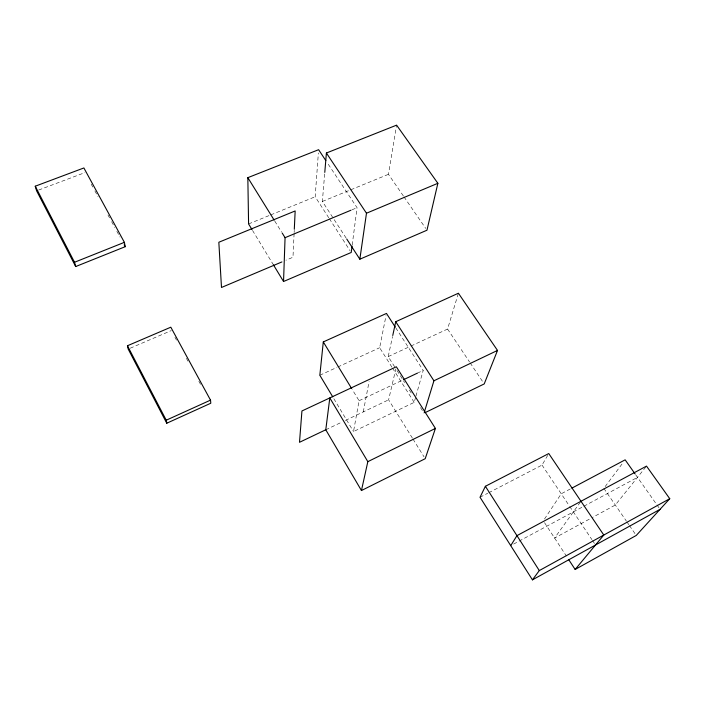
<?xml version="1.0" encoding="UTF-8"?>
<svg xmlns="http://www.w3.org/2000/svg" width="705" height="705" viewBox="0 0 705 705"><rect width="100%" height="100%" fill="white"/><g stroke="black" fill="none" stroke-linecap="round" stroke-linejoin="round"><path stroke-width="0.53" stroke-dasharray="3.52 2.64" d="M294.1 233.558L292.972 257.246L285.93 260.224M294.144 232.483L294.249 230.332M328.759 217.774L315.17 196.757L318.369 152.976M346.164 238.114L322.37 201.445L324.697 173.465M352.192 245.023L357.065 207.693L327.023 162.379M403.366 195.955L388.455 174.311L396.598 125.146M415.642 397.215L414.188 402.37L353.513 431.557L359.074 400.722L352.262 389.521M363.269 411.905L369.12 381.44M391.945 367.173L379.651 347.724L386.04 315.576M394.65 366.794L388.191 356.598L392.535 336.514M412.425 438.149L388.605 399.832L395.84 368.918M415.932 396.184L423.203 370.398L395.954 328.133M410.953 346.04L447.569 329.05L458.409 293.227M488.75 492.733L542.03 465.08L547.723 455.324M544.507 519.012L561.233 493.782L570.918 488.635M580.347 502.163L554.588 538.038L591.213 518.131M605.128 486.626L623.211 462.427M645.868 466.913L615.315 505.027L592.182 517.602M513.619 544.075L582.929 506.745M583.89 506.225L637.514 477.347M480.035 497.263L487.781 493.236M325.781 429.777L341.687 422.189M345.415 420.418L388.605 399.832M359.074 400.722L402.485 380.189M417.289 373.192L423.203 370.398M388.191 356.598L409.966 346.499M319.832 375.254L336.779 367.455M337.774 366.997L379.651 347.724M130.196 348.217L171.297 330.583M351.998 209.799L357.065 207.693M322.37 201.445L349.821 190.174M350.834 189.76L388.455 174.311M248.583 223.943L269.768 215.298M270.782 214.884L315.17 196.757M38.669 190.042L84.944 172.61M635.654 474.721L656.311 503.987M656.945 504.877L659.448 508.428M403.983 196.854L425.723 228.411M603.832 488.353L626.401 521.136M627.018 522.026L628.86 524.714M629.477 525.604L635.02 533.659M542.03 465.08L569.111 505.555M569.719 506.463L591.918 539.633M592.517 540.524L594.914 544.101M447.569 329.05L469.556 361.982M470.164 362.899L482.987 382.101M544.498 522.634L566.335 555.998M329.35 218.682L350.032 250.663M397.003 370.504L404.635 382.559M409.332 389.98L412.275 394.615M420.497 407.596L424.022 413.165M392.526 368.107L414.188 402.37M413.007 439.083L424.04 456.84M274.756 221.062L281.63 232.139M252.531 230.447L273.39 264.789M333.862 398.713L353.513 431.557M174.937 337.272L176.497 340.136M186.376 358.299L187.935 361.163M198.854 381.238L200.934 385.062M91.227 184.164L92.796 187.045M94.884 190.896L98.021 196.669M107.962 214.946L109.531 217.836M111.619 221.687L114.756 227.459M116.854 231.302L119.991 237.074"/><path stroke-width="1.06" d="M352.051 246.089L351.213 252.487L283.542 281.507L285.067 237.682L282.203 233.064M294.302 229.257L295.166 210.954L218.832 242.256L221.493 287.481L281.903 261.934M324.785 172.39L326.397 153.02L396.598 125.146L437.867 183.3L426.966 230.218L359.841 259.202L346.754 239.03M395.355 327.217L386.472 313.434L323.295 341.925L319.832 375.254L332.742 396.836M359.841 259.202L366.485 213.227L326.397 153.02M392.764 335.457L395.734 321.718L458.409 293.227L497.51 350.429L484.212 383.934L425.009 412.681M361.445 490.539L367.834 461.652L329.808 397.928L325.781 429.777L361.445 490.539L425.203 458.708L435.417 428.42L396.333 366.785L301.934 410.971L299.502 442.299L325.992 429.671M424.339 412.117L433.927 380.788L497.51 350.429M568.688 559.594L575.148 569.464L603.797 535.042L548.754 453.553L485.384 486.291L480.035 497.263L532.442 579.854L660.074 509.318M510.728 545.635L516.95 535.641L646.511 466.111L669.75 498.699L636.254 535.447L575.148 569.464M532.442 579.854L539.299 570.583L669.75 498.699M571.887 488.124L625.15 459.836L635.038 473.839M367.834 461.652L435.417 428.42M403.471 379.731L417.289 373.192M166.768 423.22L210.804 403.225L210.522 400.14L170.813 327.199L127.455 345.75L128.187 349.072L166.768 423.22L166.23 420.206L127.455 345.75M166.23 420.206L210.522 400.14M366.485 213.227L437.867 183.3M285.067 237.682L350.984 210.222M75.682 266.552L125.217 246.697L124.38 242.344L83.895 167.957L35.25 186.208L36.607 190.817L75.682 266.552L74.519 262.26L35.25 186.208M74.519 262.26L124.38 242.344M251.967 229.513L248.583 223.943L247.834 177.669L318.607 149.698L325.816 160.573M395.734 321.718L433.927 380.788M485.384 486.291L539.299 570.583M247.834 177.669L274.183 220.136M323.295 341.925L351.689 388.587M273.39 264.789L283.542 281.507M124.177 244.776L125.217 246.697"/></g></svg>
